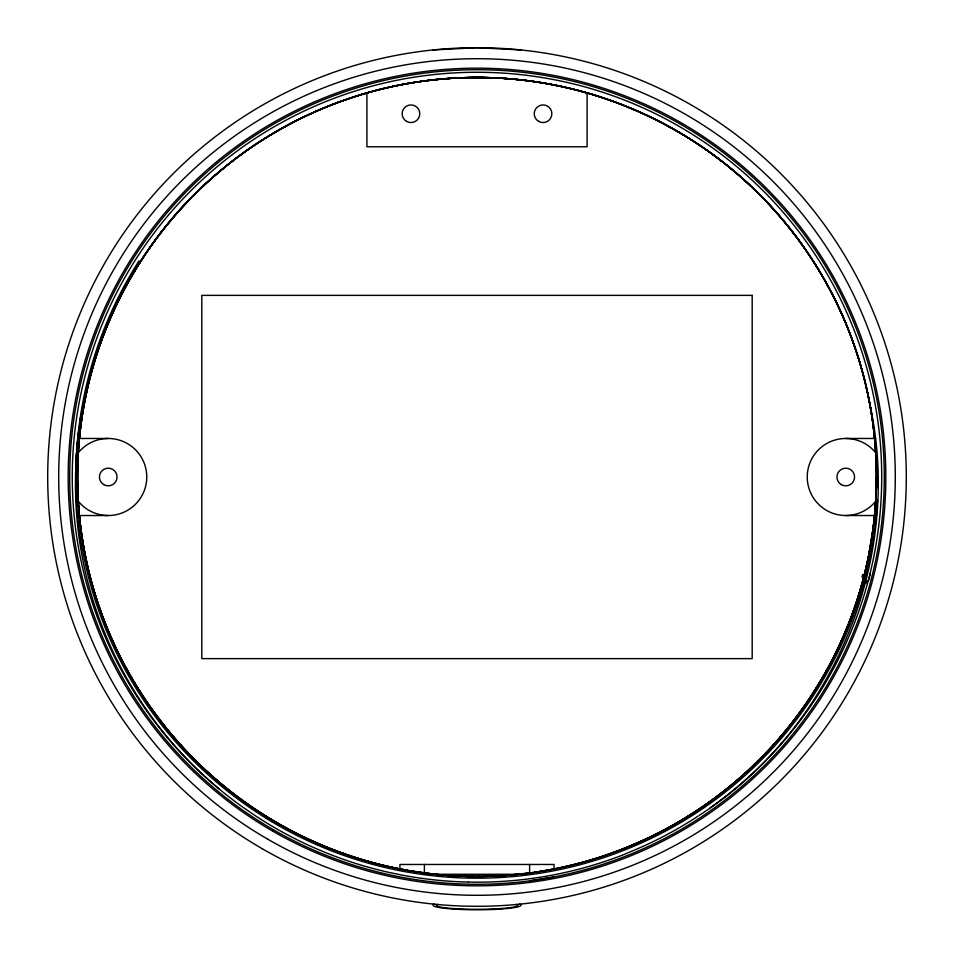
<?xml version="1.0" encoding="UTF-8"?>
<svg xmlns="http://www.w3.org/2000/svg" width="954" height="954" viewBox="0 0 954 954"><rect width="100%" height="100%" fill="white"/><g stroke="black" fill="none" stroke-linecap="round" stroke-linejoin="round"><path stroke-width="1.43" d="M876.476 482.008L876.511 475.831M876.44 484.513L876.464 483.261M699.246 815.36C828.084 732.433 899.002 571.064 872.946 420.165M876.416 485.753L876.38 487.005A399.798 399.786 20 0 1 848.309 624.465L841.13 641.362A399.619 399.619 45.5 0 1 757.345 761.638L755.58 763.355M876.332 488.722L876.511 477A399.559 399.547 -0.7 0 0 631.262 108.446M876.404 489.032L876.499 473.709M876.177 493.409L876.261 491.071M876.237 493.838L874.448 518.535M877.811 477.012L876.535 477A399.523 399.511 50.8 0 0 217.786 172.996C110.628 262.72 57.991 410.518 80.649 547.93C95.877 641.493 146.248 728.606 219.229 789.018A404.019 404.007 0 0 0 241.744 806.404L254.754 815.36A404.019 404.007 0 0 0 313.687 847.569L327.926 853.556A404.019 404.007 0 0 0 388.242 872.242L401.097 874.925A403.864 403.864 0 0 0 468.378 882.08M875.534 504.833L872.707 531.962L868.569 556.265M874.353 519.513L868.915 554.596M868.796 555.192L868.176 558.209M868.677 555.8L867.961 559.211M867.746 560.201L868.045 558.817M867.782 560.034L865.35 570.754M867.651 560.642L867.52 561.262A399.511 399.511 0 0 1 554.059 869.011L534.168 872.397M866.661 565.138L866.84 564.363M866.065 567.725L866.232 567.046M865.421 570.48L864.062 575.93M863.823 576.872L863.322 578.804M863.346 578.708L862.81 580.736M866.59 569.133L866.769 568.453M861.927 584.468L861.569 585.243M861.498 585.482L861.307 586.269L861.772 584.921M865.528 572.949L865.827 571.875L865.457 573.187M864.896 575.095L864.062 577.862M864.873 575.202L864.467 576.538M863.847 578.589L863.167 580.736M862.702 582.143L861.975 584.313M753.815 765.06L744.847 773.432A399.487 399.487 69 0 1 621.614 849.418L606.195 855.046A399.595 399.595 88.5 0 1 474.532 876.511L469.189 876.428M698.197 816.052L698.054 816.147A396.292 396.053 -23.5 0 1 626.444 853.365M632.943 844.815L622.652 849.012M553.308 877.072L529.613 880.876M532.654 872.612L503.235 875.641L474.4 876.499A399.511 399.499 -47.9 0 1 193.459 758.442A399.511 399.499 -70 0 1 624.178 105.596L641.994 113.156A399.714 399.714 -46.7 0 1 758.001 193.006A399.499 399.487 6.9 0 1 873.077 424.804L874.329 435.334M432.973 49.966L477 47.7L521.027 49.966M876.774 476.988L877.227 476.988M479.922 876.499L466.578 876.368A399.511 399.499 -87.8 0 1 85.168 399.142A399.511 399.499 -87.8 0 1 620.028 103.95L621.603 104.582M78.419 438.47L108.243 438.47M845.757 438.47L875.581 438.47M78.419 515.53L108.243 515.53M845.757 515.53L875.581 515.53M425.866 874.269L526.656 874.269M468.378 882.08L477 882.176A403.339 403.339 0 0 0 548.884 875.76L552.915 875.009A401.944 401.932 -9.7 0 0 626.122 853.675M463.954 876.297L437.421 874.544L409.147 870.704M407.608 870.442L399.941 869.011A399.511 399.511 0 0 1 78.395 450.169A399.511 399.511 0 0 1 453.186 78.204A399.511 399.511 0 0 1 869.583 402.91L869.833 404.281M622.127 104.785L623.177 105.19M623.701 105.405L624.226 105.608A399.583 399.583 -68.8 0 1 754.018 189.13L758.358 193.364M625.109 105.954L621.412 104.499A399.619 399.619 -69.8 0 0 336.19 103.104M626.337 106.454L627.565 106.955M628.793 107.456L630.022 107.957M866.387 387.646L867.723 393.453M867.484 392.547L867.675 393.442M868.164 395.767L868.367 396.745M869.845 403.256L870.453 406.273M868.569 397.735L868.76 398.712M868.963 399.702L869.058 400.191A399.547 399.535 -22.5 0 0 847.2 326.793M870.692 407.477L872.755 418.961M869.523 402.576L869.643 403.256M869.762 403.864L869.869 404.46M869.976 405.068L870.203 406.273M870.084 405.641L871.336 412.927M870.31 406.881L870.418 407.489M870.525 408.085L870.632 408.694M870.728 409.302L870.835 409.91M870.942 410.506L871.038 411.114M871.145 411.723L871.24 412.331M871.431 413.535L871.539 414.143M871.491 413.869L872.528 420.738M871.634 414.751L871.729 415.36M871.825 415.968L871.908 416.576M872.004 417.172L872.183 418.389M872.278 418.997L872.361 419.605M872.624 421.429L873.101 424.864M872.707 422.038L874.878 440.748M873.256 426.092L873.411 427.309M873.995 432.186L874.138 433.414M874.401 435.859L874.639 438.303M874.603 437.969L875.295 445.828M874.806 440.104L876.022 456.799M875.39 446.889L875.736 451.838M875.689 451.433L875.832 453.699M875.82 453.078L875.891 454.319M875.963 456.119L876.523 471.407M876.07 458.242L876.118 459.411M876.094 458.695L876.201 461.271M876.177 460.579L876.213 461.76M876.476 469.022L876.499 470.62M876.452 470.417L876.523 472.206M876.464 471.133L876.535 473.005M876.476 472.063L876.547 473.804M876.499 473.482L876.559 476.201M587.08 92.61L587.08 146.773L366.92 146.773L366.92 92.61M554.059 869.917L554.059 864.467L399.941 864.467L399.941 870.012M529.613 864.467L529.613 873.661M424.387 864.467L424.387 873.661M78.335 452.721A38.53 38.53 0 0 1 134.526 448.833A38.53 38.53 0 0 1 134.526 505.167A38.53 38.53 0 0 1 78.335 501.279M875.665 501.279A38.53 38.53 0 0 1 819.474 505.167A38.53 38.53 0 0 1 819.474 448.833A38.53 38.53 0 0 1 875.665 452.721M632.943 844.815A399.523 399.511 0.6 0 0 876.511 477L876.559 477A398.999 398.999 4.4 0 1 872.505 533.369M76.535 452.983A401.193 401.181 69 0 0 436.658 876.154A401.193 401.181 69 0 0 874.162 533.62A401.765 401.753 5.1 0 0 877.537 499.61M76.821 448.69A401.193 401.181 69 0 1 77.393 441.547M77.93 435.847A401.193 401.181 69 0 1 78.24 432.997M79.659 421.62A401.193 401.181 69 0 1 80.064 418.782M871.992 537.066A399.559 399.547 69.6 0 1 483.475 876.452A399.559 399.547 69.6 0 1 84.155 549.85A399.559 399.547 69.6 0 1 339.719 101.732M758.358 193.364A399.523 399.523 -42.6 0 1 847.2 326.793M866.912 580.867A78.216 28.215 -75.1 0 1 866.22 583.013M863.764 582.679A15.443 2.671 -73.4 0 1 861.259 589.548M219.217 789.018A404.734 404.734 0 0 1 189.023 192.601A404.734 404.734 0 0 1 785.774 215.342A404.734 404.734 0 0 1 710.265 807.728M75.974 466.16A400.465 400.453 2 0 1 77.489 440.474A401.181 401.169 6.9 0 1 139.069 260.788M870.358 573.521A117.688 39.961 -78.2 0 1 868.557 580.569M862.678 574.546A95.805 20.69 -77.5 0 1 862.022 577.122M876.058 493.409A398.939 398.617 80.7 0 1 875.426 504.821M519.715 904.07A43.967 4.627 0 0 1 477 909.794A43.967 4.627 0 0 1 434.285 904.07M516.508 904.392A40.688 3.923 0 0 1 477.06 909.281A40.688 3.923 0 0 1 437.612 904.392M752.193 295.37L201.807 295.37L201.807 658.63L752.193 658.63L752.193 295.37M841.356 484.632A8.801 8.801 0 0 0 854.569 477A8.801 8.801 0 0 0 841.356 469.368A8.801 8.801 0 0 0 841.356 484.632M103.843 484.632A8.801 8.801 0 0 0 117.044 477A8.801 8.801 0 0 0 103.843 469.368A8.801 8.801 0 0 0 103.843 484.632M262.35 848.786A429.3 429.3 0 0 0 906.3 477A429.3 429.3 0 0 0 262.35 105.214A429.3 429.3 0 0 0 262.35 848.786M273.357 829.718A407.286 407.286 0 0 0 884.286 477A407.286 407.286 0 0 0 273.357 124.282A407.286 407.286 0 0 0 273.357 829.718M406.547 121.373A8.801 8.801 0 0 0 419.76 113.741A8.801 8.801 0 0 0 406.547 106.121A8.801 8.801 0 0 0 406.547 121.373M538.64 121.373A8.801 8.801 0 0 0 551.853 113.741A8.801 8.801 0 0 0 538.64 106.121A8.801 8.801 0 0 0 538.64 121.373M267.859 839.258A418.293 418.293 0 0 0 895.293 477A418.293 418.293 0 0 0 267.859 114.742A418.293 418.293 0 0 0 267.859 839.258M272.582 831.053A408.825 408.825 0 0 0 885.825 477A408.825 408.825 0 0 0 272.582 122.947A408.825 408.825 0 0 0 272.582 831.053"/></g></svg>
